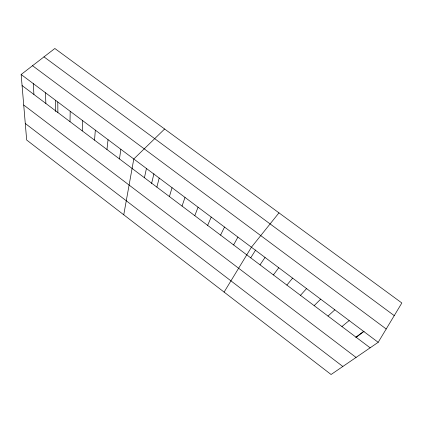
<?xml version="1.0" encoding="UTF-8"?>
<svg xmlns="http://www.w3.org/2000/svg" width="423" height="423" viewBox="0 0 423 423"><rect width="100%" height="100%" fill="white"/><g stroke="black" fill="none" stroke-linecap="round" stroke-linejoin="round"><path stroke-width="0.63" d="M70.007 121.665L70.197 111.297M82.226 130.871L82.712 120.682M94.546 140.15L95.323 130.141M106.961 149.504L108.039 139.68M119.471 158.937L120.862 149.298M123.749 214.794L133.79 158.995L164.621 129.004M144.433 177.745L146.437 168.481M151.582 183.529L153.93 173.7M156.87 187.114L159.191 178.046M169.412 196.563L172.045 187.69M182.049 206.086L185.004 197.409M194.786 215.682L198.07 207.212M207.624 225.359L211.241 217.089M220.568 235.114L224.523 227.056M233.618 244.943L237.916 237.097M378.188 342.318L401.85 302.979L54.837 48.492L21.15 74.506L26.67 140.013L331.087 374.508L378.188 342.318L21.15 74.506M224.1 292.097L251.421 247.228L278.963 212.859M250.717 257.84L255.645 249.988M260.034 264.851L265.036 257.438M273.406 274.924L278.762 267.738M286.884 285.081L292.61 278.123M300.473 295.323L306.569 288.597M314.178 305.649L320.65 299.156M327.994 316.06L334.852 309.81M341.927 326.556L349.176 320.555M355.976 337.142L363.621 331.389M355.907 337.512L364.124 331.336M43.981 56.872L394.247 315.621M32.534 65.713L386.204 328.988M22.081 85.552L370.141 347.817M23.72 105.026L356.06 357.44M25.274 123.484L342.836 366.482M33.264 83.59L33.925 94.472M45.478 92.753L45.858 103.466M55.556 100.33L55.714 111.598M57.787 101.985L57.882 112.529"/></g></svg>
